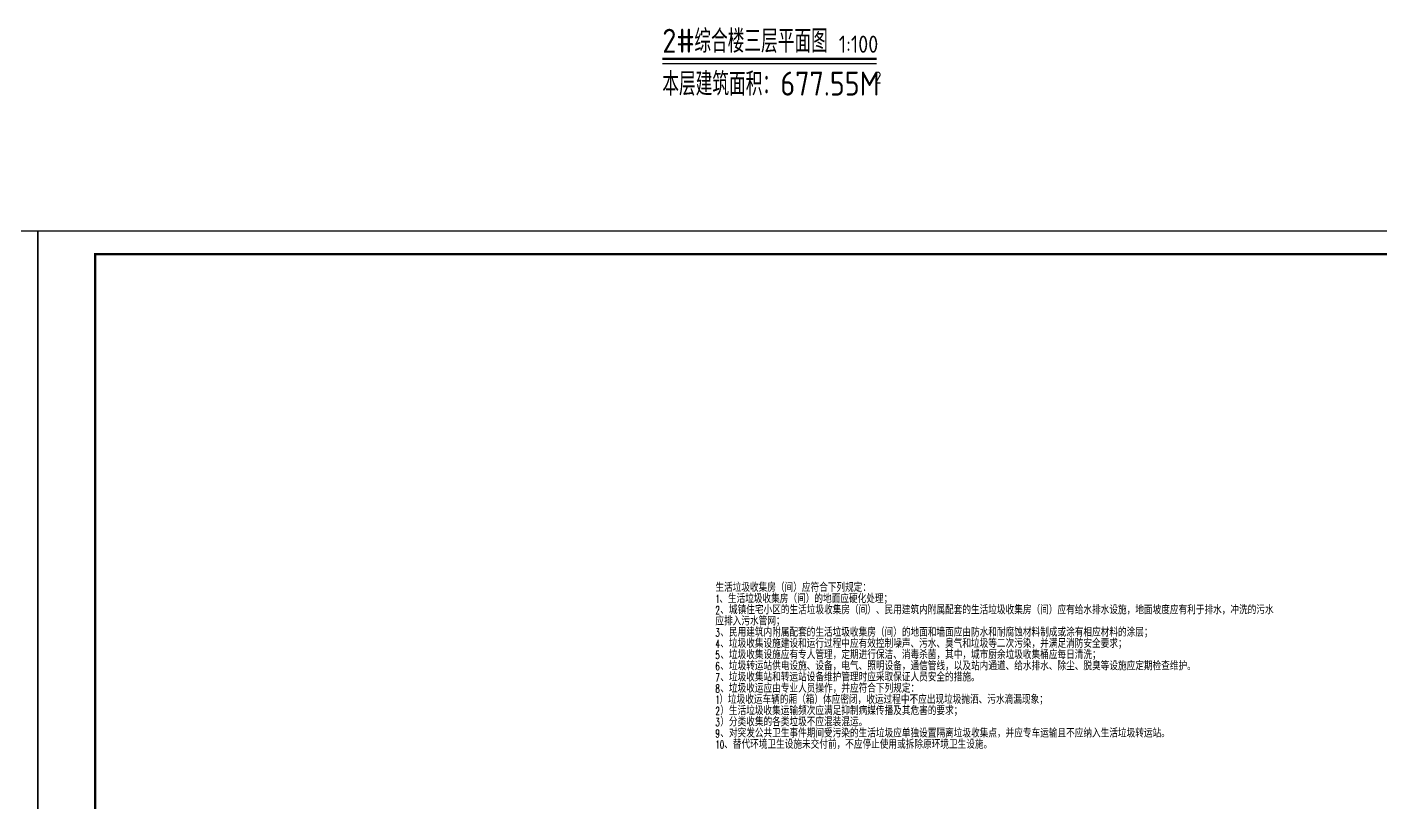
# Model space of a CAD drawing. Extents: x -9422388 to 15610651, y -1992469 to 953794.
# Drawn here: x -2787349 to -2728159, y -190368 to -156438 of the extents above; entities that cross this region are included whole.
import ezdxf

# ---------------------------------------------------------------- set-up
doc = ezdxf.new("R2010")
doc.units = 0
doc.header["$LTSCALE"] = 1000
doc.linetypes.add('( Hidden )', pattern=[0.375, 0.25, -0.125])
for name, color, linetype in [('A-ANNO-IDEN', 3, 'Continuous'), ('A-FLOR-HVAC', 4, 'Continuous'), ('A-SECT-DOOR', 141, 'Continuous'), ('PUB_TITLE', 4, 'Continuous'), ('TWT_TEXT', 7, 'Continuous')]:
    doc.layers.add(name, color=color, linetype=linetype)
doc.styles.add('_TCH_WINDOW', font='SIMPLEX', dxfattribs={"height": 3.5, "bigfont": 'GBCBIG'})
doc.styles.add('_TEL_DIM', font='SIMPLEX', dxfattribs={"width": 0.8, "height": 3.5, "bigfont": 'HZTXT'})
doc.styles.get("Standard").update_dxf_attribs({"font": 'gbenor.shx', "bigfont": 'gbcbig.shx'})

# ---------------------------------------------------------------- blocks, each defined once
blk = doc.blocks.new('KTWJ1')
at = {"layer": 'A-FLOR-HVAC', "color": 0, "linetype": '( Hidden )', "ltscale": 0.3}
blk.add_lwpolyline([(152982, -14209, 0.414214), (153032, -14259), (153732, -14259, 0.414214), (153782, -14209), (153782, -14009, 0.414214), (153732, -13959), (153032, -13959, 0.414214), (152982, -14009)], format="xyb", close=True, dxfattribs=at)
at = {"layer": 'A-FLOR-HVAC', "color": 0, "style": '_TCH_WINDOW', "width": 0.705882}
blk.add_text('A/C', height=170, dxfattribs=at).set_placement((153214, -14188))
blk = doc.blocks.new('KTB')
at = {"layer": 'A-SECT-DOOR', "color": 0}
for points in [[(1060656, -376423), (1061320, -377483), (1061828, -377164), (1060235, -374622), (1059726, -374941), (1060390, -376000)], [(1064480, -382524), (1065143, -383583), (1065652, -383265), (1064059, -380723), (1063550, -381041), (1064214, -382101)], [(1070215, -391675), (1070879, -392734), (1071387, -392416), (1069794, -389874), (1069286, -390192), (1069950, -391252)], [(1033119, -403775), (1031869, -403775), (1031869, -404375), (1034869, -404375), (1034869, -403775), (1033619, -403775)], [(1040319, -403775), (1039069, -403775), (1039069, -404375), (1042069, -404375), (1042069, -403775), (1040819, -403775)], [(1055819, -403775), (1054569, -403775), (1054569, -404375), (1057569, -404375), (1057569, -403775), (1056319, -403775)], [(1063019, -403775), (1061769, -403775), (1061769, -404375), (1064769, -404375), (1064769, -403775), (1063519, -403775)]]:
    blk.add_lwpolyline(points, dxfattribs=at)
at = {"layer": 'A-FLOR-HVAC', "color": 8, "xscale": -1}
for p, rotation in [((966813, -252808), 122.0782976835921), ((967766, -254329), 122.0782976836109), ((970637, -258909), 122.0782976835921), ((971590, -260429), 122.0782976836109), ((976372, -268060), 122.0782976835921), ((977325, -269581), 122.0782976836109)]:
    blk.add_blockref('KTWJ1', p, dxfattribs=dict(at, rotation=rotation))
at = {"layer": 'A-FLOR-HVAC', "color": 8}
for p in [(879102, -389909), (880896, -389909), (886302, -389909), (888096, -389909), (901802, -389909), (903596, -389909), (909040, -389909), (910835, -389909)]:
    blk.add_blockref('KTWJ1', p, dxfattribs=at)
blk = doc.blocks.new('542523')
at = {"color": 8}
blk.add_blockref('KTB', (578680.6, 205282.2), dxfattribs=at)

msp = doc.modelspace()

# ---------------------------------------------------------------- linework, layer by layer
at = {"layer": 'A-ANNO-IDEN', "color": 8, "const_width": 105}
msp.add_lwpolyline([(-2759574.74816, -157828.47131), (-2750208.61774, -157828.47131)], dxfattribs=at)
at = {"layer": 'A-ANNO-IDEN', "color": 8}
msp.add_lwpolyline([(-2759574.74816, -158038.47131), (-2750208.61774, -158038.47131)], dxfattribs=at)
at = {"layer": 'PUB_TITLE'}
for points in [[(-2891974.25692, -224769.87898), (-2786874.25692, -224769.87898), (-2786874.25692, -165369.87898), (-2891974.25692, -165369.87898)], [(-2786874.25692, -224769.87898), (-2681774.25692, -224769.87898), (-2681774.25692, -165369.87898), (-2786874.25692, -165369.87898)]]:
    msp.add_lwpolyline(points, close=True, dxfattribs=at)
at = {"layer": 'PUB_TITLE', "const_width": 100}
msp.add_lwpolyline([(-2784374.25692, -223769.87898), (-2682774.25692, -223769.87898), (-2682774.25692, -166369.87898), (-2784374.25692, -166369.87898)], close=True, dxfattribs=at)

# ---------------------------------------------------------------- block references
msp.add_blockref('542523', (-4351141.06824, -7958.61085))

# ---------------------------------------------------------------- texts
at = {"layer": 'A-ANNO-IDEN', "color": 7}
for s, height, p in [('2#', 1050, (-2759574.74816, -157562.62025)), ('综合楼三层平面图', 1012.765957, (-2758174.74816, -157562.62025)), ('1:100', 750, (-2751859.10986, -157562.62025))]:
    msp.add_text(s, height=height, dxfattribs=at).set_placement(p)
at = {"layer": 'A-ANNO-IDEN', "color": 8}
for s, height, p in [('本层建筑面积：', 1012.765957, (-2759576.55689, -159434.46025)), ('677.55M', 1050, (-2754415.91859, -159434.46025)), ('2', 525, (-2750303.41859, -158909.46025))]:
    msp.add_text(s, height=height, dxfattribs=at).set_placement(p)
at = {"layer": 'TWT_TEXT', "style": '_TEL_DIM'}
for s, width, p in [('生活垃圾收集房（间）应符合下列规定：', 0.8, (-2757255.69202, -181131.80269)), ('1', 0.64, (-2757255.69202, -181621.80269)), ('、生活垃圾收集房（间）的地面应硬化处理；', 0.8, (-2757085.02535, -181621.80269)), ('应排入污水管网；', 0.8, (-2757255.69202, -182601.80269)), ('2', 0.64, (-2757255.69202, -182111.80269)), ('、城镇住宅小区的生活垃圾收集房（间）、民用建筑内附属配套的生活垃圾收集房（间）应有给水排水设施，地面坡度应有利于排水，冲洗的污水', 0.8, (-2757042.35868, -182111.80269)), ('3', 0.64, (-2757255.69202, -183091.80269)), ('、民用建筑内附属配套的生活垃圾收集房（间）的地面和墙面应由防水和耐腐蚀材料制成或涂有相应材料的涂层；', 0.8, (-2757042.35868, -183091.80269)), ('4', 0.64, (-2757255.69202, -183581.80269)), ('、垃圾收集设施建设和运行过程中应有效控制噪声、污水、臭气和垃圾等二次污染，并满足消防安全要求；', 0.8, (-2757042.35868, -183581.80269)), ('5', 0.64, (-2757255.69202, -184071.80269)), ('、垃圾收集设施应有专人管理，定期进行保洁、消毒杀菌，其中，城市厨余垃圾收集桶应每日清洗；', 0.8, (-2757042.35868, -184071.80269)), ('6', 0.64, (-2757255.69202, -184561.80269)), ('、垃圾转运站供电设施、设备，电气、照明设备，通信管线，以及站内通道、给水排水、除尘、脱臭等设施应定期检查维护。', 0.8, (-2757042.35868, -184561.80269)), ('、垃圾收集站和转运站设备维护管理时应采取保证人员安全的措施。', 0.8, (-2757042.35868, -185051.80269)), ('7', 0.64, (-2757255.69202, -185051.80269)), ('8', 0.64, (-2757255.69202, -185541.80269)), ('、垃圾收运应由专业人员操作，并应符合下列规定：', 0.8, (-2757042.35868, -185541.80269)), ('1', 0.64, (-2757255.69202, -186031.80269)), ('）垃圾收运车辆的厢（箱）体应密闭，收运过程中不应出现垃圾抛洒、污水滴漏现象；', 0.8, (-2757085.02535, -186031.80269)), ('2', 0.64, (-2757255.69202, -186521.80269)), ('）生活垃圾收集运输频次应满足抑制病媒传播及其危害的要求；', 0.8, (-2757042.35868, -186521.80269)), ('3', 0.64, (-2757255.69202, -187011.80269)), ('）分类收集的各类垃圾不应混装混运。', 0.8, (-2757042.35868, -187011.80269)), ('9', 0.64, (-2757255.69202, -187501.80269)), ('、对突发公共卫生事件期间受污染的生活垃圾应单独设置隔离垃圾收集点，并应专车运输且不应纳入生活垃圾转运站。', 0.8, (-2757042.35868, -187501.80269)), ('、替代环境卫生设施未交付前，不应停止使用或拆除原环境卫生设施。', 0.8, (-2756871.69202, -187991.80269)), ('10', 0.64, (-2757255.69202, -187991.80269))]:
    msp.add_text(s, height=350, dxfattribs=dict(at, width=width)).set_placement(p)

doc.saveas('drawing.dxf')
